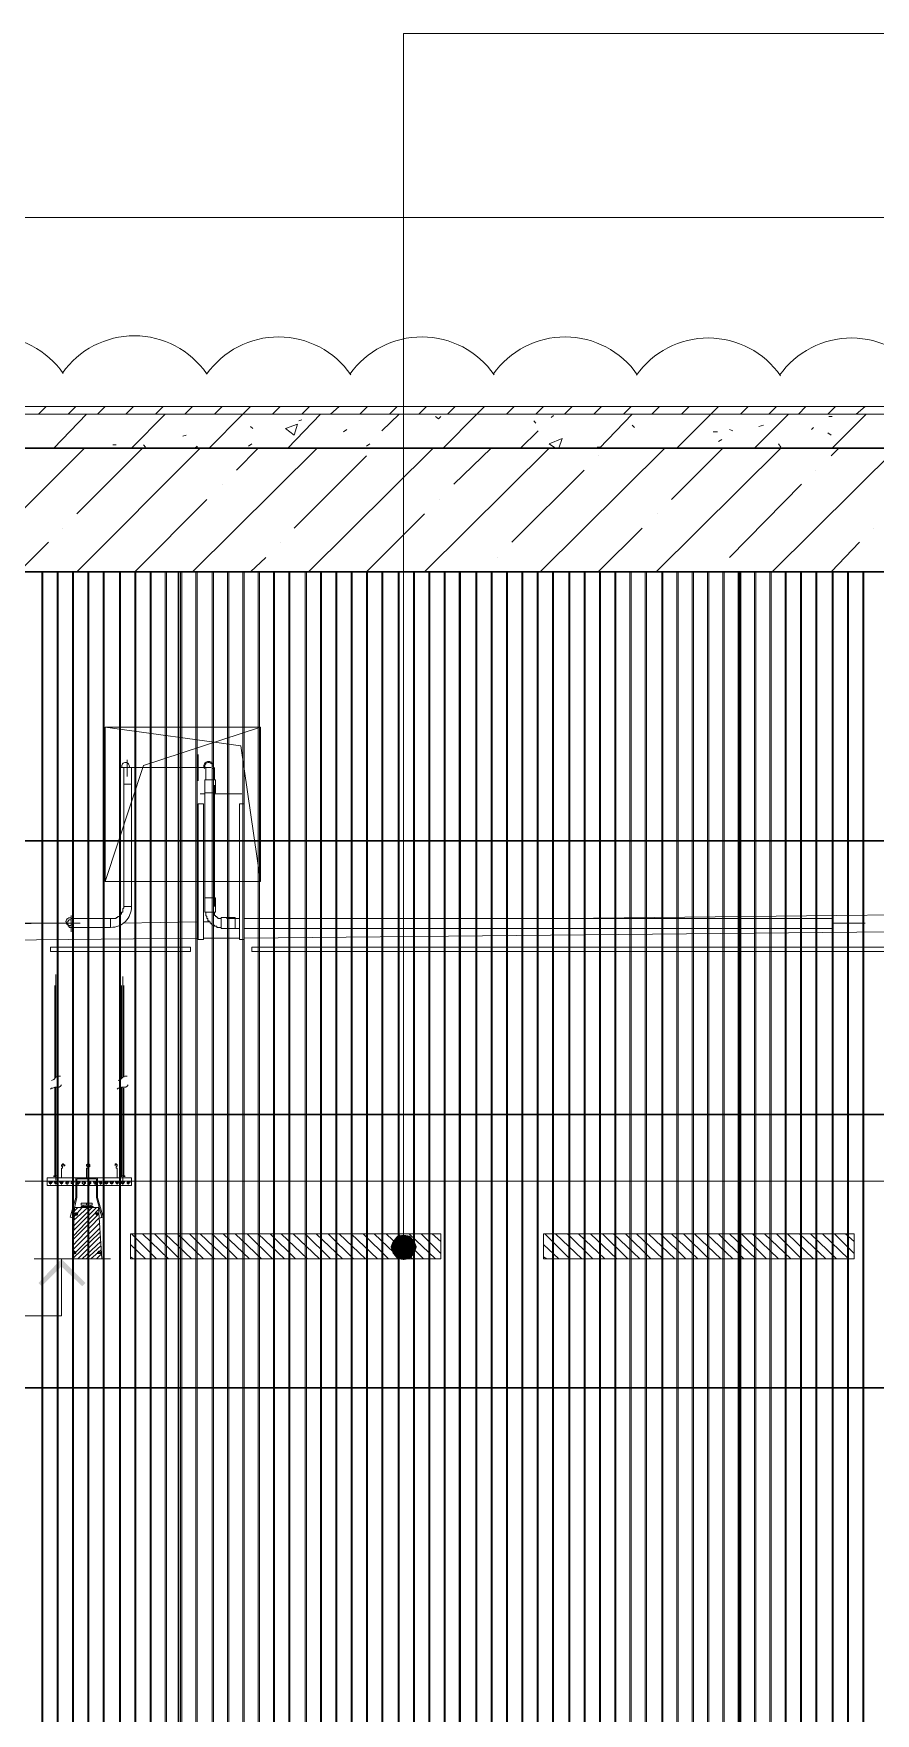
# Model space of a CAD drawing. Header units: millimetres. Extents: x -356862 to 418287, y 0 to 839748.
# Drawn here: x 381938 to 383605, y 787826 to 791151 of the extents above; entities that cross this region are included whole.
import ezdxf

# ---------------------------------------------------------------- set-up
doc = ezdxf.new("R2010")
doc.units = ezdxf.units.MM
doc.layers.add('PDF _Геометрия', color=7, linetype='Continuous', true_color=0xbababa)
doc.layers.add('PDF _Сплошная заливка', color=7, linetype='Continuous', true_color=0xf50000)

msp = doc.modelspace()

# ---------------------------------------------------------------- linework, layer by layer
at = {"layer": 'PDF _Геометрия', "color": 251, "lineweight": 20, "true_color": 0x545454}
msp.add_lwpolyline([(382670.9464, 788773.5893), (382670.9464, 788799.5687), (382670.9464, 791150.7027), (382824.6577, 791150.7027), (386093.7299, 791150.7027)], dxfattribs=at)
at = {"layer": 'PDF _Геометрия', "color": 7, "lineweight": 5}
for points in [[(397212.9051, 790786.9913), (397124.1422, 790786.9913), (384697.3381, 790786.9913), (384660.534, 790936.3728), (384586.9257, 790639.7748), (384550.1216, 790786.9913), (372125.4824, 790786.9913), (372036.7196, 790786.9913)], [(389187.4412, 790330.1872), (389187.4412, 790412.4553), (375225.6886, 790412.4553), (375225.6886, 790330.1872), (375225.6886, 790786.9913)], [(389187.4412, 790397.3006), (375225.6886, 790397.3006)]]:
    msp.add_lwpolyline(points, dxfattribs=at)
at = {"layer": 'PDF _Геометрия', "color": 7, "lineweight": 30}
msp.add_lwpolyline([(372822.5959, 790786.9913), (372822.5959, 790330.1872), (372822.5959, 790085.548), (372822.5959, 788572.2491), (373078.0598, 788572.2491), (373078.0598, 790085.548), (393177.4412, 790085.548), (393177.4412, 790330.1872), (373078.0598, 790330.1872), (373078.0598, 790786.9913)], dxfattribs=at)
at = {"layer": 'PDF _Геометрия', "color": 8, "lineweight": 5, "true_color": 0x787878}
for points in [[(381947.8536, 790397.3006), (381963.0082, 790412.4553)], [(382006.3072, 790397.3006), (382021.4618, 790412.4553)], [(382064.7608, 790397.3006), (382079.9154, 790412.4553)], [(382121.0495, 790397.3006), (382136.2041, 790412.4553)], [(382179.5031, 790397.3006), (382194.6577, 790412.4553)], [(382237.9567, 790397.3006), (382253.1113, 790412.4553)], [(382296.4103, 790397.3006), (382311.5649, 790412.4553)], [(382352.6989, 790397.3006), (382367.8536, 790412.4553)], [(382411.1526, 790397.3006), (382426.3072, 790412.4553)], [(382469.6062, 790397.3006), (382484.7608, 790412.4553)], [(382525.8948, 790397.3006), (382543.2144, 790412.4553)], [(382584.3484, 790397.3006), (382599.5031, 790412.4553)], [(382642.802, 790397.3006), (382657.9567, 790412.4553)], [(382701.2556, 790397.3006), (382716.4103, 790412.4553)], [(382757.5443, 790397.3006), (382772.6989, 790412.4553)], [(382815.9979, 790397.3006), (382831.1526, 790412.4553)], [(382874.4515, 790397.3006), (382889.6062, 790412.4553)], [(382932.9051, 790397.3006), (382948.0598, 790412.4553)], [(382989.1938, 790397.3006), (383004.3484, 790412.4553)], [(383047.6474, 790397.3006), (383062.802, 790412.4553)], [(383106.101, 790397.3006), (383121.2556, 790412.4553)], [(383162.3897, 790397.3006), (383177.5443, 790412.4553)], [(383220.8433, 790397.3006), (383235.9979, 790412.4553)], [(383279.2969, 790397.3006), (383294.4515, 790412.4553)], [(383337.7505, 790397.3006), (383352.9051, 790412.4553)], [(383394.0391, 790397.3006), (383409.1938, 790412.4553)], [(383452.4928, 790397.3006), (383467.6474, 790412.4553)], [(383510.9464, 790397.3006), (383526.101, 790412.4553)], [(383567.235, 790397.3006), (383584.5546, 790412.4553)]]:
    msp.add_lwpolyline(points, dxfattribs=at)
at = {"layer": 'PDF _Геометрия', "lineweight": 5}
for points in [[(381978.1629, 790330.1872), (382043.1113, 790397.3006)], [(382131.8742, 790330.1872), (382198.9876, 790397.3006)], [(382285.5855, 790330.1872), (382352.6989, 790397.3006)], [(382441.4618, 790330.1872), (382506.4103, 790397.3006)], [(382463.1113, 790384.3109), (382469.6062, 790386.4759)], [(382543.2144, 790397.3006), (382545.3794, 790397.3006)], [(382554.0391, 790397.3006), (382558.369, 790397.3006)], [(382627.6474, 790364.8264), (382662.2866, 790397.3006)], [(382733.7299, 790392.9707), (382740.2247, 790388.6408), (382744.5546, 790392.9707)], [(382748.8845, 790330.1872), (382815.9979, 790397.3006)], [(382928.5752, 790384.3109), (382932.9051, 790379.981)], [(382963.2144, 790390.8058), (382967.5443, 790395.1357)], [(383058.4721, 790330.1872), (383123.4206, 790397.3006)], [(383212.1835, 790330.1872), (383279.2969, 790397.3006)], [(383365.8948, 790330.1872), (383433.0082, 790397.3006)], [(383513.1113, 790392.9707), (383519.6062, 790392.9707)], [(383519.6062, 790330.1872), (383586.7196, 790397.3006)], [(382233.6268, 790354.0017), (382240.1216, 790356.1666)], [(382367.8536, 790373.4862), (382372.1835, 790369.1563)], [(382551.8742, 790362.6614), (382558.369, 790366.9913)], [(382902.5959, 790330.1872), (382937.235, 790364.8264)], [(382971.8742, 790330.1872), (382958.8845, 790338.847), (382984.8639, 790349.6718), (382978.369, 790330.1872)], [(383123.4206, 790375.6511), (383127.7505, 790371.3212)], [(383283.6268, 790362.6614), (383292.2866, 790362.6614)], [(383294.4515, 790343.1769), (383300.9464, 790347.5068)], [(383316.101, 790366.9913), (383322.5959, 790364.8264)], [(383374.5546, 790373.4862), (383383.2144, 790375.6511)], [(383478.4721, 790366.9913), (383482.802, 790371.3212)], [(383510.9464, 790360.4965), (383517.4412, 790356.1666)], [(381794.1422, 790085.548), (382038.7814, 790330.1872)], [(382023.6268, 790085.548), (382268.266, 790330.1872)], [(382023.6268, 790200.2903), (382153.5237, 790330.1872)], [(382095.0701, 790336.6821), (382101.5649, 790336.6821)], [(382155.6886, 790336.6821), (382160.0185, 790332.3522)], [(382253.1113, 790085.548), (382499.9154, 790330.1872)], [(382257.4412, 790330.1872), (382261.7711, 790334.5171), (382261.7711, 790330.1872)], [(382339.7093, 790286.8882), (382383.0082, 790330.1872)], [(382363.5237, 790334.5171), (382370.0185, 790338.847)], [(382454.4515, 790172.146), (382597.3381, 790315.0326)], [(382482.5959, 790085.548), (382729.4, 790330.1872)], [(382597.3381, 790334.5171), (382603.833, 790338.847)], [(382712.0804, 790085.548), (382958.8845, 790330.1872)], [(382770.534, 790258.7439), (382844.1422, 790330.1872)], [(382941.5649, 790085.548), (383188.369, 790330.1872)], [(383054.1422, 790332.3522), (383060.6371, 790332.3522)], [(383056.3072, 790315.0326), (383056.3072, 790315.0326)], [(383171.0495, 790085.548), (383417.8536, 790330.1872)], [(383201.3587, 790228.4346), (383303.1113, 790330.1872)], [(383400.534, 790085.548), (383647.3381, 790330.1872)], [(383413.5237, 790338.847), (383417.8536, 790332.3522)], [(383517.4412, 790315.0326), (383532.5959, 790330.1872)], [(382885.2763, 790144.0017), (383028.1629, 790286.8882)], [(383487.1319, 790286.8882), (383487.1319, 790286.8882)], [(382311.5649, 790258.7439), (382311.5649, 790258.7439)], [(383316.101, 790113.6924), (383458.9876, 790258.7439)], [(382138.369, 790085.548), (382281.2556, 790228.4346)], [(382742.3897, 790228.4346), (382742.3897, 790228.4346)], [(382597.3381, 790085.548), (382712.0804, 790200.2903)], [(383173.2144, 790200.2903), (383173.2144, 790200.2903)], [(381995.4824, 790172.146), (381995.4824, 790172.146)], [(383056.3072, 790085.548), (383142.9051, 790172.146)], [(383601.8742, 790172.146), (383601.8742, 790172.146)], [(381908.8845, 790085.548), (381967.3381, 790144.0017)], [(382426.3072, 790144.0017), (382426.3072, 790144.0017)], [(383517.4412, 790085.548), (383573.7299, 790144.0017)], [(382367.8536, 790085.548), (382398.1629, 790113.6924)], [(382826.8227, 790085.548), (382826.8227, 790085.548)], [(382857.1319, 790113.6924), (382857.1319, 790113.6924)], [(383287.9567, 790085.548), (383287.9567, 790085.548)]]:
    msp.add_lwpolyline(points, dxfattribs=at)
msp.add_lwpolyline([(382460.9464, 790377.8161), (382454.4515, 790356.1666), (382437.1319, 790369.1563)], close=True, dxfattribs=at)
at = {"layer": 'PDF _Геометрия', "color": 150, "lineweight": 30, "true_color": 0x0080ff}
for points in [[(381209.6062, 790085.548), (386119.7093, 790085.548), (386119.7093, 783354.7233), (385812.2866, 783354.7233), (385812.2866, 783508.4346), (385353.3175, 783508.4346), (385353.3175, 783662.146), (384892.1835, 783662.146), (384892.1835, 783815.8573), (384431.0495, 783815.8573), (384431.0495, 783967.4037), (383972.0804, 783967.4037), (383972.0804, 784121.1151), (383510.9464, 784121.1151), (383510.9464, 784274.8264), (383051.9773, 784274.8264), (383051.9773, 784428.5377), (382590.8433, 784428.5377), (382590.8433, 784582.2491), (382129.7093, 784582.2491), (382129.7093, 784735.9604), (381670.7402, 784735.9604)], [(382224.967, 784582.2491), (382224.967, 790085.548)], [(382781.3587, 784428.5377), (382781.3587, 790085.548)], [(383337.7505, 784274.8264), (383337.7505, 790085.548)], [(381209.6062, 789552.9707), (386119.7093, 789552.9707)], [(381209.6062, 789011.7336), (386119.7093, 789011.7336)], [(381209.6062, 788470.4965), (385281.8742, 788470.4965)]]:
    msp.add_lwpolyline(points, dxfattribs=at)
at = {"layer": 'PDF _Геометрия', "color": 254, "lineweight": 5, "true_color": 0xdcdcdc}
for points in [[(381954.3484, 790085.548), (381954.3484, 784735.9604)], [(381984.6577, 790085.548), (381984.6577, 784735.9604)], [(382017.1319, 790085.548), (382017.1319, 784735.9604)], [(382047.4412, 790085.548), (382047.4412, 784735.9604)], [(382077.7505, 790085.548), (382077.7505, 784735.9604)], [(382108.0598, 790085.548), (382108.0598, 784735.9604)], [(382138.369, 790085.548), (382138.369, 784582.2491)], [(382168.6783, 790085.548), (382168.6783, 784582.2491)], [(382201.1526, 790085.548), (382201.1526, 784582.2491)], [(382231.4618, 790085.548), (382231.4618, 784582.2491)], [(382261.7711, 790085.548), (382261.7711, 784582.2491)], [(382292.0804, 790085.548), (382292.0804, 784582.2491)], [(382322.3897, 790085.548), (382322.3897, 784582.2491)], [(382352.6989, 790085.548), (382352.6989, 784582.2491)], [(382385.1732, 790085.548), (382385.1732, 784582.2491)], [(382415.4824, 790085.548), (382415.4824, 784582.2491)], [(382445.7917, 790085.548), (382445.7917, 784582.2491)], [(382476.101, 790085.548), (382476.101, 784582.2491)], [(382506.4103, 790085.548), (382506.4103, 784582.2491)], [(382536.7196, 790085.548), (382536.7196, 784582.2491)], [(382569.1938, 790085.548), (382569.1938, 784582.2491)], [(382599.5031, 790085.548), (382599.5031, 784428.5377)], [(382629.8123, 790085.548), (382629.8123, 784428.5377)], [(382660.1216, 790085.548), (382660.1216, 784428.5377)], [(382690.4309, 790085.548), (382690.4309, 784428.5377)], [(382722.9051, 790085.548), (382722.9051, 784428.5377)], [(382753.2144, 790085.548), (382753.2144, 784428.5377)], [(382783.5237, 790085.548), (382783.5237, 784428.5377)], [(382813.833, 790085.548), (382813.833, 784428.5377)], [(382844.1422, 790085.548), (382844.1422, 784428.5377)], [(382874.4515, 790085.548), (382874.4515, 784428.5377)], [(382906.9257, 790085.548), (382906.9257, 784428.5377)], [(382937.235, 790085.548), (382937.235, 784428.5377)], [(382967.5443, 790085.548), (382967.5443, 784428.5377)], [(382997.8536, 790085.548), (382997.8536, 784428.5377)], [(383028.1629, 790085.548), (383028.1629, 784428.5377)], [(383058.4721, 790085.548), (383058.4721, 784274.8264)], [(383090.9464, 790085.548), (383090.9464, 784274.8264)], [(383121.2556, 790085.548), (383121.2556, 784274.8264)], [(383151.5649, 790085.548), (383151.5649, 784274.8264)], [(383181.8742, 790085.548), (383181.8742, 784274.8264)], [(383212.1835, 790085.548), (383212.1835, 784274.8264)], [(383242.4928, 790085.548), (383242.4928, 784274.8264)], [(383274.967, 790085.548), (383274.967, 784274.8264)], [(383305.2763, 790085.548), (383305.2763, 784274.8264)], [(383335.5855, 790085.548), (383335.5855, 784274.8264)], [(383365.8948, 790085.548), (383365.8948, 784274.8264)], [(383396.2041, 790085.548), (383396.2041, 784274.8264)], [(383426.5134, 790085.548), (383426.5134, 784274.8264)], [(383458.9876, 790085.548), (383458.9876, 784274.8264)], [(383489.2969, 790085.548), (383489.2969, 784274.8264)], [(383519.6062, 790085.548), (383519.6062, 784121.1151)], [(383549.9154, 790085.548), (383549.9154, 784121.1151)], [(383580.2247, 790085.548), (383580.2247, 784121.1151)]]:
    msp.add_lwpolyline(points, close=True, dxfattribs=at)
for points in [[(381956.5134, 784735.9604), (381956.5134, 790085.548)], [(381986.8227, 784735.9604), (381986.8227, 790085.548)], [(382014.967, 784735.9604), (382014.967, 790085.548)], [(382045.2763, 784735.9604), (382045.2763, 790085.548)], [(382075.5855, 784735.9604), (382075.5855, 790085.548)], [(382110.2247, 784735.9604), (382110.2247, 790085.548)], [(382140.534, 784582.2491), (382140.534, 790085.548)], [(382170.8433, 784582.2491), (382170.8433, 790085.548)], [(382198.9876, 784582.2491), (382198.9876, 790085.548)], [(382229.2969, 784582.2491), (382229.2969, 790085.548)], [(382259.6062, 784582.2491), (382259.6062, 790085.548)], [(382294.2453, 784582.2491), (382294.2453, 790085.548)], [(382324.5546, 784582.2491), (382324.5546, 790085.548)], [(382354.8639, 784582.2491), (382354.8639, 790085.548)], [(382383.0082, 784582.2491), (382383.0082, 790085.548)], [(382413.3175, 784582.2491), (382413.3175, 790085.548)], [(382443.6268, 784582.2491), (382443.6268, 790085.548)], [(382478.266, 784582.2491), (382478.266, 790085.548)], [(382508.5752, 784582.2491), (382508.5752, 790085.548)], [(382538.8845, 784582.2491), (382538.8845, 790085.548)], [(382567.0288, 784582.2491), (382567.0288, 790085.548)], [(382597.3381, 784428.5377), (382597.3381, 790085.548)], [(382627.6474, 784428.5377), (382627.6474, 790085.548)], [(382662.2866, 784428.5377), (382662.2866, 790085.548)], [(382692.5959, 784428.5377), (382692.5959, 790085.548)], [(382720.7402, 784428.5377), (382720.7402, 790085.548)], [(382751.0495, 784428.5377), (382751.0495, 790085.548)], [(382781.3587, 784428.5377), (382781.3587, 790085.548)], [(382815.9979, 784428.5377), (382815.9979, 790085.548)], [(382846.3072, 784428.5377), (382846.3072, 790085.548)], [(382876.6165, 784428.5377), (382876.6165, 790085.548)], [(382904.7608, 784428.5377), (382904.7608, 790085.548)], [(382935.0701, 784428.5377), (382935.0701, 790085.548)], [(382965.3794, 784428.5377), (382965.3794, 790085.548)], [(383000.0185, 784428.5377), (383000.0185, 790085.548)], [(383030.3278, 784428.5377), (383030.3278, 790085.548)], [(383060.6371, 784274.8264), (383060.6371, 790085.548)], [(383088.7814, 784274.8264), (383088.7814, 790085.548)], [(383119.0907, 784274.8264), (383119.0907, 790085.548)], [(383149.4, 784274.8264), (383149.4, 790085.548)], [(383184.0391, 784274.8264), (383184.0391, 790085.548)], [(383214.3484, 784274.8264), (383214.3484, 790085.548)], [(383244.6577, 784274.8264), (383244.6577, 790085.548)], [(383272.802, 784274.8264), (383272.802, 790085.548)], [(383303.1113, 784274.8264), (383303.1113, 790085.548)], [(383333.4206, 784274.8264), (383333.4206, 790085.548)], [(383368.0598, 784274.8264), (383368.0598, 790085.548)], [(383398.369, 784274.8264), (383398.369, 790085.548)], [(383428.6783, 784274.8264), (383428.6783, 790085.548)], [(383456.8227, 784274.8264), (383456.8227, 790085.548)], [(383487.1319, 784274.8264), (383487.1319, 790085.548)], [(383521.7711, 784121.1151), (383521.7711, 790085.548)], [(383552.0804, 784121.1151), (383552.0804, 790085.548)], [(383582.3897, 784121.1151), (383582.3897, 790085.548)], [(382387.3381, 789778.1254), (382387.3381, 789472.8676), (382079.9154, 789472.8676), (382079.9154, 789778.1254), (382387.3381, 789778.1254), (382155.6886, 789702.3522), (382079.9154, 789472.8676)]]:
    msp.add_lwpolyline(points, dxfattribs=at)
at = {"layer": 'PDF _Геометрия', "color": 8, "lineweight": 18, "true_color": 0x808080}
for points in [[(382079.9154, 789778.1254), (382079.9154, 789472.8676), (382116.7196, 789472.8676), (382079.9154, 789472.8676), (382079.9154, 789778.1254), (382387.3381, 789778.1254), (382387.3381, 789472.8676)], [(382263.9361, 789672.0429), (382263.9361, 789724.0017)], [(382108.0598, 789698.0223), (382140.534, 789698.0223)], [(382276.9257, 789698.0223), (382242.2866, 789698.0223), (382131.8742, 789698.0223), (382131.8742, 789695.8573), (382131.8742, 789693.6924), (382131.8742, 789691.5274), (382131.8742, 789689.3625), (382131.8742, 789687.1975), (382131.8742, 789685.0326), (382131.8742, 789682.8676), (382131.8742, 789680.7027), (382131.8742, 789678.5377), (382131.8742, 789676.3728), (382131.8742, 789674.2078), (382131.8742, 789672.0429), (382131.8742, 789669.8779), (382131.8742, 789667.713), (382131.8742, 789665.548), (382123.2144, 789665.548), (382116.7196, 789665.548), (382116.7196, 789667.713), (382116.7196, 789669.8779), (382116.7196, 789672.0429), (382116.7196, 789674.2078), (382116.7196, 789676.3728), (382116.7196, 789678.5377), (382116.7196, 789680.7027), (382116.7196, 789682.8676), (382116.7196, 789685.0326), (382116.7196, 789687.1975), (382116.7196, 789689.3625), (382116.7196, 789691.5274), (382116.7196, 789693.6924), (382116.7196, 789695.8573), (382116.7196, 789698.0223)], [(382123.2144, 789680.7027), (382123.2144, 789713.1769)], [(382237.9567, 789698.0223), (382289.9154, 789698.0223)], [(382279.0907, 789698.0223), (382279.0907, 789695.8573), (382279.0907, 789693.6924), (382279.0907, 789691.5274), (382279.0907, 789689.3625), (382279.0907, 789687.1975), (382279.0907, 789685.0326), (382279.0907, 789682.8676), (382279.0907, 789680.7027), (382279.0907, 789678.5377), (382279.0907, 789676.3728), (382279.0907, 789674.2078)], [(382296.4103, 789674.2078), (382296.4103, 789676.3728), (382296.4103, 789678.5377), (382296.4103, 789680.7027), (382296.4103, 789682.8676), (382296.4103, 789685.0326), (382296.4103, 789687.1975), (382296.4103, 789689.3625), (382296.4103, 789691.5274), (382296.4103, 789693.6924), (382296.4103, 789695.8573), (382296.4103, 789698.0223)], [(382276.9257, 789663.3831), (382276.9257, 789423.0738)], [(382296.4103, 789423.0738), (382296.4103, 789663.3831)], [(382276.9257, 789646.0635), (382268.266, 789646.0635)], [(382350.534, 789646.0635), (382305.0701, 789646.0635), (382296.4103, 789646.0635)], [(389027.235, 789360.2903), (388899.5031, 789358.1254), (389031.5649, 789360.2903), (388960.1216, 789360.2903), (388349.6062, 789360.2903), (388960.1216, 789360.2903), (389031.5649, 789360.2903), (389085.6886, 789379.7748), (389085.6886, 789390.5996), (389137.6474, 789390.5996), (389137.6474, 788879.6718), (386119.7093, 788879.6718), (380683.5237, 788879.6718), (380698.6783, 788879.6718)], [(381369.8123, 789390.5996), (382004.1422, 789390.5996), (381367.6474, 789384.1047)], [(381997.6474, 789390.5996), (382030.1216, 789390.5996)], [(382012.802, 789373.28), (382012.802, 789405.7542)], [(382023.6268, 789390.5996), (382021.4618, 789390.5996)], [(382263.9361, 789392.7645), (382114.5546, 789390.5996)], [(382287.7505, 789392.7645), (382274.7608, 789392.7645)], [(382279.0907, 789412.2491), (382279.0907, 789410.0841), (382279.0907, 789407.9192), (382279.0907, 789405.7542), (382281.2556, 789403.5893), (382281.2556, 789401.4243), (382281.2556, 789399.2594), (382283.4206, 789399.2594), (382283.4206, 789397.0944), (382283.4206, 789394.9295), (382285.5855, 789394.9295), (382285.5855, 789392.7645), (382287.7505, 789392.7645), (382287.7505, 789390.5996), (382289.9154, 789390.5996), (382289.9154, 789388.4346), (382292.0804, 789388.4346), (382292.0804, 789386.2697), (382294.2453, 789386.2697), (382296.4103, 789386.2697), (382296.4103, 789384.1047), (382298.5752, 789384.1047), (382300.7402, 789384.1047), (382300.7402, 789381.9398), (382302.9051, 789381.9398), (382305.0701, 789381.9398), (382307.235, 789381.9398), (382309.4, 789381.9398)], [(382309.4, 789399.2594), (382307.235, 789399.2594), (382305.0701, 789399.2594), (382302.9051, 789399.2594), (382302.9051, 789401.4243), (382300.7402, 789401.4243), (382300.7402, 789403.5893), (382298.5752, 789403.5893), (382298.5752, 789405.7542), (382296.4103, 789405.7542), (382296.4103, 789407.9192), (382296.4103, 789410.0841), (382296.4103, 789412.2491)], [(382346.2041, 789399.2594), (382320.2247, 789399.2594)], [(382354.8639, 789379.7748), (383521.7711, 789379.7748), (383521.7711, 789390.5996), (383521.7711, 789399.2594), (382354.8639, 789399.2594)], [(383950.4309, 789410.0841), (382987.0288, 789399.2594)], [(383584.5546, 789390.5996), (383521.7711, 789390.5996)], [(381367.6474, 789351.6305), (382263.9361, 789360.2903)], [(382274.7608, 789360.2903), (382346.2041, 789360.2903)], [(382320.2247, 789379.7748), (382346.2041, 789379.7748)], [(382354.8639, 789360.2903), (383904.967, 789375.445)]]:
    msp.add_lwpolyline(points, dxfattribs=at)
for points in [[(382354.8639, 789472.8676), (382387.3381, 789472.8676), (382387.3381, 789778.1254), (382079.9154, 789778.1254), (382348.369, 789741.3212), (382387.3381, 789472.8676)], [(382131.8742, 789665.548), (382123.2144, 789665.548), (382116.7196, 789665.548), (382116.7196, 789423.0738), (382123.2144, 789423.0738), (382131.8742, 789423.0738)], [(382276.9257, 789648.2285), (382287.7505, 789648.2285), (382298.5752, 789648.2285), (382298.5752, 789674.2078), (382287.7505, 789674.2078), (382276.9257, 789674.2078)], [(382274.7608, 789626.579), (382268.266, 789626.579), (382263.9361, 789626.579), (382263.9361, 789358.1254), (382268.266, 789358.1254), (382274.7608, 789358.1254)], [(382354.8639, 789626.579), (382350.534, 789626.579), (382346.2041, 789626.579), (382346.2041, 789358.1254), (382350.534, 789358.1254), (382354.8639, 789358.1254)], [(382131.8742, 789472.8676), (382263.9361, 789472.8676)], [(382274.7608, 789472.8676), (382276.9257, 789472.8676)], [(382296.4103, 789472.8676), (382346.2041, 789472.8676)], [(382276.9257, 789440.3934), (382276.9257, 789412.2491), (382298.5752, 789412.2491), (382298.5752, 789440.3934)], [(382045.2763, 789381.9398), (382043.1113, 789381.9398), (382040.9464, 789381.9398), (382038.7814, 789381.9398), (382036.6165, 789381.9398), (382034.4515, 789381.9398), (382032.2866, 789381.9398), (382030.1216, 789381.9398), (382027.9567, 789381.9398), (382025.7917, 789381.9398), (382023.6268, 789381.9398), (382021.4618, 789381.9398), (382019.2969, 789381.9398), (382017.1319, 789381.9398), (382014.967, 789381.9398), (382012.802, 789381.9398), (382010.6371, 789381.9398), (382008.4721, 789381.9398), (382008.4721, 789384.1047), (382006.3072, 789384.1047), (382006.3072, 789386.2697), (382006.3072, 789388.4346), (382004.1422, 789388.4346), (382004.1422, 789390.5996), (382004.1422, 789392.7645), (382006.3072, 789392.7645), (382006.3072, 789394.9295), (382008.4721, 789397.0944), (382010.6371, 789397.0944), (382012.802, 789397.0944), (382012.802, 789399.2594), (382014.967, 789399.2594), (382017.1319, 789399.2594), (382019.2969, 789399.2594), (382021.4618, 789399.2594), (382023.6268, 789399.2594), (382025.7917, 789399.2594), (382027.9567, 789399.2594), (382030.1216, 789399.2594), (382032.2866, 789399.2594), (382034.4515, 789399.2594), (382036.6165, 789399.2594), (382038.7814, 789399.2594), (382040.9464, 789399.2594), (382043.1113, 789399.2594), (382045.2763, 789399.2594), (382045.2763, 789390.5996)], [(382090.7402, 789381.9398), (382090.7402, 789390.5996), (382090.7402, 789399.2594), (382045.2763, 789399.2594), (382045.2763, 789390.5996), (382045.2763, 789381.9398)], [(382337.5443, 789401.4243), (382309.4, 789401.4243), (382309.4, 789379.7748), (382337.5443, 789379.7748)], [(382248.7814, 789334.3109), (382248.7814, 789338.6408), (382248.7814, 789342.9707), (381971.668, 789342.9707), (381971.668, 789338.6408), (381971.668, 789334.3109)], [(382370.0185, 789342.9707), (382370.0185, 789338.6408), (382370.0185, 789334.3109), (383850.8433, 789334.3109), (383850.8433, 789338.6408), (383850.8433, 789342.9707)]]:
    msp.add_lwpolyline(points, close=True, dxfattribs=at)
at = {"layer": 'PDF _Геометрия', "color": 7, "lineweight": 5}
msp.add_lwpolyline([(382387.3381, 789778.1254), (382387.3381, 789472.8676), (382079.9154, 789472.8676), (382079.9154, 789778.1254)], close=True, dxfattribs=at)
at = {"layer": 'PDF _Геометрия', "color": 8, "lineweight": 18, "true_color": 0x808080}
for points in [[(382127.5918, 789698.9903, 0.483035265), (382120.2126, 789708.2887, 0.483035265), (382112.8333, 789698.9904)], [(382293.1925, 789695.8405, 0.577339376), (382284.7553, 789710.4536, 0.577339376), (382276.318, 789695.8405)], [(382292.0743, 789698.75, 0.49315535), (382284.7552, 789708.2887, 0.470180378), (382277.3104, 789699.301)]]:
    msp.add_lwpolyline(points, format="xyb", dxfattribs=at)
for points in [[(382131.8742, 789423.0738), (382116.7196, 789423.0738), (382116.7196, 789420.9089), (382114.5546, 789418.7439), (382114.5546, 789416.579), (382114.5546, 789414.414), (382114.5546, 789412.2491), (382112.3897, 789412.2491), (382112.3897, 789410.0841), (382112.3897, 789407.9192), (382110.2247, 789407.9192), (382110.2247, 789405.7542), (382108.0598, 789405.7542), (382108.0598, 789403.5893), (382105.8948, 789403.5893), (382103.7299, 789401.4243), (382101.5649, 789401.4243), (382101.5649, 789399.2594), (382099.4, 789399.2594), (382097.235, 789399.2594), (382095.0701, 789399.2594), (382092.9051, 789399.2594), (382090.7402, 789399.2594), (382090.7402, 789381.9398, 0.430131824)], [(382002.2185, 789393.2755, 1.000001235), (382017.3731, 789393.2755, 1.000001235)]]:
    msp.add_lwpolyline(points, format="xyb", close=True, dxfattribs=at)
at = {"layer": 'PDF _Геометрия', "color": 251, "lineweight": 0, "true_color": 0x636466}
for points in [[(381982.4928, 789085.3419), (381982.4928, 789288.847)], [(382114.5546, 789085.3419), (382114.5546, 789284.5171)], [(381973.833, 789078.847), (381978.1629, 789081.012), (381982.4928, 789085.3419), (381986.8227, 789087.5068), (381991.1526, 789087.5068)], [(382105.8948, 789078.847), (382110.2247, 789081.012), (382114.5546, 789085.3419), (382118.8845, 789087.5068), (382123.2144, 789087.5068)], [(381971.668, 789061.5274), (381973.833, 789063.6924), (381975.9979, 789063.6924), (381980.3278, 789065.8573), (381982.4928, 789065.8573), (381986.8227, 789065.8573), (381988.9876, 789065.8573), (381991.1526, 789068.0223), (381993.3175, 789070.1872)], [(381978.1629, 788888.3315), (381978.1629, 788890.4965), (381980.3278, 788890.4965), (381980.3278, 789065.8573), (381980.3278, 788890.4965)], [(381982.4928, 788881.8367), (381982.4928, 789065.8573)], [(382103.7299, 789061.5274), (382105.8948, 789063.6924), (382108.0598, 789063.6924), (382112.3897, 789065.8573), (382114.5546, 789065.8573), (382118.8845, 789065.8573), (382121.0495, 789065.8573), (382123.2144, 789068.0223), (382125.3794, 789070.1872)], [(382110.2247, 788888.3315), (382110.2247, 788890.4965), (382112.3897, 788890.4965), (382112.3897, 789065.8573), (382112.3897, 788890.4965)], [(382114.5546, 788871.012), (382114.5546, 789065.8573)], [(382071.2556, 788871.012), (381965.1732, 788871.012), (381965.1732, 788886.1666), (382131.8742, 788886.1666), (382131.8742, 788871.012), (381965.1732, 788871.012)], [(381975.9979, 788886.1666), (381988.9876, 788886.1666), (381975.9979, 788886.1666)], [(381978.1629, 788890.4965), (381978.1629, 788890.4965)], [(381984.6577, 788888.3315), (381984.6577, 788890.4965), (381986.8227, 788890.4965), (381984.6577, 788890.4965), (381982.4928, 788890.4965), (381980.3278, 788890.4965), (381978.1629, 788890.4965)], [(381978.1629, 788888.3315), (381978.1629, 788888.3315)], [(381978.1629, 788888.3315), (381978.1629, 788888.3315)], [(381978.1629, 788886.1666), (381978.1629, 788886.1666)], [(381986.8227, 788886.1666), (381982.4928, 788886.1666), (381978.1629, 788886.1666)], [(381980.3278, 788888.3315), (381980.3278, 788890.4965), (381982.4928, 788890.4965), (381986.8227, 788890.4965), (381986.8227, 788888.3315)], [(381980.3278, 788890.4965), (381980.3278, 788890.4965)], [(381980.3278, 788888.3315), (381980.3278, 788888.3315)], [(381984.6577, 788888.3315), (381984.6577, 788888.3315)], [(381986.8227, 788890.4965), (381986.8227, 788890.4965)], [(381986.8227, 788890.4965), (381986.8227, 788890.4965)], [(381986.8227, 788888.3315), (381986.8227, 788888.3315)], [(381986.8227, 788888.3315), (381986.8227, 788888.3315)], [(381986.8227, 788886.1666), (381986.8227, 788886.1666)], [(381995.4824, 788886.1666), (381995.4824, 788886.1666)], [(381995.4824, 788886.1666), (381995.4824, 788886.1666)], [(381997.6474, 788909.981), (381997.6474, 788909.981)], [(382021.4618, 788886.1666), (382021.4618, 788886.1666)], [(382043.1113, 788888.3315), (382043.1113, 788905.6511), (382043.1113, 788888.3315), (382043.1113, 788886.1666), (382045.2763, 788886.1666), (382058.266, 788886.1666), (382045.2763, 788886.1666)], [(382043.1113, 788905.6511), (382043.1113, 788905.6511)], [(382045.2763, 788905.6511), (382045.2763, 788905.6511)], [(382045.2763, 788888.3315), (382045.2763, 788888.3315)], [(382058.266, 788886.1666), (382058.266, 788886.1666)], [(382064.7608, 788886.1666), (382064.7608, 788886.1666)], [(382099.4, 788909.981), (382099.4, 788909.981)], [(382103.7299, 788905.6511), (382103.7299, 788905.6511)], [(382103.7299, 788905.6511), (382103.7299, 788905.6511)], [(382103.7299, 788905.6511), (382103.7299, 788886.1666)], [(382103.7299, 788886.1666), (382103.7299, 788905.6511)], [(382103.7299, 788886.1666), (382103.7299, 788886.1666)], [(382103.7299, 788886.1666), (382103.7299, 788886.1666)], [(382108.0598, 788886.1666), (382121.0495, 788886.1666), (382108.0598, 788886.1666)], [(382110.2247, 788890.4965), (382110.2247, 788890.4965)], [(382116.7196, 788888.3315), (382116.7196, 788890.4965), (382118.8845, 788890.4965), (382116.7196, 788890.4965), (382114.5546, 788890.4965), (382112.3897, 788890.4965), (382110.2247, 788890.4965)], [(382110.2247, 788888.3315), (382110.2247, 788888.3315)], [(382110.2247, 788888.3315), (382110.2247, 788888.3315)], [(382110.2247, 788886.1666), (382110.2247, 788886.1666)], [(382118.8845, 788886.1666), (382114.5546, 788886.1666), (382110.2247, 788886.1666)], [(382112.3897, 788888.3315), (382112.3897, 788890.4965), (382114.5546, 788890.4965), (382118.8845, 788890.4965), (382118.8845, 788888.3315)], [(382112.3897, 788890.4965), (382112.3897, 788890.4965)], [(382112.3897, 788888.3315), (382112.3897, 788888.3315)], [(382116.7196, 788888.3315), (382116.7196, 788888.3315)], [(382118.8845, 788890.4965), (382118.8845, 788890.4965)], [(382118.8845, 788890.4965), (382118.8845, 788890.4965)], [(382118.8845, 788888.3315), (382118.8845, 788888.3315)], [(382118.8845, 788888.3315), (382118.8845, 788888.3315)], [(382118.8845, 788886.1666), (382118.8845, 788886.1666)], [(381975.9979, 788877.5068), (381967.3381, 788877.5068)], [(381971.668, 788873.1769), (381971.668, 788879.6718)], [(381986.8227, 788877.5068), (381978.1629, 788877.5068)], [(381982.4928, 788873.1769), (381982.4928, 788879.6718)], [(381997.6474, 788877.5068), (381988.9876, 788877.5068)], [(381993.3175, 788873.1769), (381993.3175, 788879.6718)], [(382008.4721, 788877.5068), (382001.9773, 788877.5068)], [(382004.1422, 788873.1769), (382004.1422, 788879.6718)], [(382019.2969, 788877.5068), (382012.802, 788877.5068)], [(382014.967, 788873.1769), (382014.967, 788879.6718)], [(382030.1216, 788877.5068), (382023.6268, 788877.5068)], [(382025.7917, 788873.1769), (382025.7917, 788879.6718)], [(382051.7711, 788877.5068), (382045.2763, 788877.5068)], [(382049.6062, 788873.1769), (382049.6062, 788879.6718)], [(382062.5959, 788877.5068), (382056.101, 788877.5068)], [(382060.4309, 788873.1769), (382060.4309, 788879.6718)], [(382086.4103, 788877.5068), (382077.7505, 788877.5068)], [(382082.0804, 788873.1769), (382082.0804, 788879.6718)], [(382097.235, 788877.5068), (382088.5752, 788877.5068)], [(382092.9051, 788873.1769), (382092.9051, 788879.6718)], [(382108.0598, 788877.5068), (382099.4, 788877.5068)], [(382103.7299, 788873.1769), (382103.7299, 788879.6718)]]:
    msp.add_lwpolyline(points, dxfattribs=at)
for points in [[(381980.3278, 789083.1769), (381980.3278, 789267.1975)], [(381984.6577, 789085.3419), (381984.6577, 789267.1975)], [(382112.3897, 789083.1769), (382112.3897, 789267.1975)], [(382116.7196, 789085.3419), (382116.7196, 789267.1975)], [(381984.6577, 788890.4965), (381984.6577, 789063.6924)], [(382116.7196, 788890.4965), (382116.7196, 789063.6924)], [(381993.3175, 788905.6511), (381995.4824, 788905.6511), (381995.4824, 788907.8161), (381995.4824, 788909.981), (381993.3175, 788909.981), (381993.3175, 788912.146), (381995.4824, 788912.146), (381995.4824, 788914.3109), (381997.6474, 788914.3109), (381997.6474, 788912.146), (381999.8123, 788912.146), (381999.8123, 788909.981), (381997.6474, 788909.981), (381999.8123, 788909.981), (381999.8123, 788912.146), (381997.6474, 788912.146), (381997.6474, 788914.3109), (381995.4824, 788914.3109), (381995.4824, 788912.146), (381993.3175, 788912.146), (381993.3175, 788909.981), (381995.4824, 788907.8161), (381995.4824, 788905.6511)], [(381993.3175, 788886.1666), (381993.3175, 788905.6511)], [(382103.7299, 788886.1666), (381995.4824, 788886.1666)], [(382019.2969, 788806.0635), (382010.6371, 788808.2285), (382021.4618, 788847.1975), (382021.4618, 788886.1666), (382040.9464, 788886.1666), (382064.7608, 788886.1666), (382064.7608, 788847.1975), (382075.5855, 788808.2285), (382066.9257, 788806.0635), (382073.4206, 788808.2285), (382062.5959, 788847.1975), (382062.5959, 788884.0017), (382040.9464, 788884.0017), (382023.6268, 788884.0017), (382023.6268, 788847.1975), (382014.967, 788808.2285)], [(382064.7608, 788886.1666), (382021.4618, 788886.1666)], [(382043.1113, 788909.981), (382043.1113, 788912.146), (382045.2763, 788914.3109), (382047.4412, 788914.3109), (382049.6062, 788912.146), (382049.6062, 788909.981), (382049.6062, 788907.8161), (382047.4412, 788909.981), (382049.6062, 788909.981), (382049.6062, 788912.146), (382047.4412, 788912.146), (382047.4412, 788914.3109), (382045.2763, 788914.3109), (382045.2763, 788912.146), (382043.1113, 788912.146)], [(382045.2763, 788907.8161), (382043.1113, 788909.981)], [(382045.2763, 788907.8161), (382045.2763, 788905.6511), (382043.1113, 788905.6511), (382045.2763, 788905.6511)], [(382103.7299, 788905.6511), (382101.5649, 788905.6511), (382101.5649, 788907.8161), (382103.7299, 788909.981), (382103.7299, 788912.146), (382101.5649, 788914.3109), (382099.4, 788914.3109), (382099.4, 788912.146), (382099.4, 788909.981), (382099.4, 788912.146), (382099.4, 788914.3109), (382101.5649, 788914.3109), (382101.5649, 788912.146), (382103.7299, 788912.146), (382103.7299, 788909.981), (382101.5649, 788907.8161), (382101.5649, 788905.6511)], [(381973.833, 788877.5068), (381971.668, 788879.6718), (381969.5031, 788879.6718), (381969.5031, 788877.5068), (381969.5031, 788875.3419), (381971.668, 788875.3419), (381971.668, 788873.1769), (381971.668, 788875.3419), (381973.833, 788875.3419)], [(381984.6577, 788877.5068), (381984.6577, 788879.6718), (381982.4928, 788879.6718), (381980.3278, 788877.5068), (381980.3278, 788875.3419), (381982.4928, 788875.3419), (381982.4928, 788873.1769), (381982.4928, 788875.3419), (381984.6577, 788875.3419)], [(381995.4824, 788877.5068), (381995.4824, 788879.6718), (381993.3175, 788879.6718), (381991.1526, 788877.5068), (381991.1526, 788875.3419), (381993.3175, 788875.3419), (381993.3175, 788873.1769), (381993.3175, 788875.3419), (381995.4824, 788875.3419)], [(382006.3072, 788877.5068), (382006.3072, 788879.6718), (382004.1422, 788879.6718), (382004.1422, 788877.5068), (382001.9773, 788877.5068), (382001.9773, 788875.3419), (382004.1422, 788875.3419), (382004.1422, 788873.1769), (382006.3072, 788875.3419)], [(382017.1319, 788877.5068), (382017.1319, 788879.6718), (382014.967, 788879.6718), (382014.967, 788877.5068), (382012.802, 788877.5068), (382012.802, 788875.3419), (382014.967, 788875.3419), (382014.967, 788873.1769), (382017.1319, 788875.3419)], [(382030.1216, 788877.5068), (382027.9567, 788877.5068), (382027.9567, 788879.6718), (382025.7917, 788879.6718), (382025.7917, 788877.5068), (382023.6268, 788877.5068), (382023.6268, 788875.3419), (382025.7917, 788875.3419), (382025.7917, 788873.1769), (382027.9567, 788875.3419)], [(382040.9464, 788877.5068), (382038.7814, 788877.5068), (382038.7814, 788879.6718), (382036.6165, 788879.6718), (382036.6165, 788877.5068), (382034.4515, 788877.5068), (382034.4515, 788875.3419), (382036.6165, 788875.3419), (382036.6165, 788873.1769), (382038.7814, 788873.1769), (382038.7814, 788875.3419), (382040.9464, 788875.3419)], [(382040.9464, 788877.5068), (382038.7814, 788877.5068), (382038.7814, 788879.6718), (382036.6165, 788879.6718), (382036.6165, 788877.5068), (382034.4515, 788877.5068), (382034.4515, 788875.3419), (382036.6165, 788875.3419), (382036.6165, 788873.1769), (382038.7814, 788873.1769), (382038.7814, 788875.3419), (382040.9464, 788875.3419)], [(382034.4515, 788877.5068), (382040.9464, 788877.5068)], [(382038.7814, 788879.6718), (382038.7814, 788873.1769)], [(382045.2763, 788877.5068), (382051.7711, 788877.5068)], [(382051.7711, 788877.5068), (382049.6062, 788877.5068), (382049.6062, 788879.6718), (382047.4412, 788879.6718), (382047.4412, 788877.5068), (382047.4412, 788875.3419), (382047.4412, 788873.1769), (382049.6062, 788873.1769), (382049.6062, 788875.3419), (382051.7711, 788875.3419)], [(382051.7711, 788877.5068), (382049.6062, 788877.5068), (382049.6062, 788879.6718), (382047.4412, 788879.6718), (382047.4412, 788877.5068), (382047.4412, 788875.3419), (382047.4412, 788873.1769), (382049.6062, 788873.1769), (382049.6062, 788875.3419), (382051.7711, 788875.3419)], [(382051.7711, 788877.5068), (382049.6062, 788877.5068), (382049.6062, 788879.6718), (382047.4412, 788879.6718), (382047.4412, 788877.5068), (382047.4412, 788875.3419), (382047.4412, 788873.1769), (382049.6062, 788873.1769), (382049.6062, 788875.3419), (382051.7711, 788875.3419)], [(382049.6062, 788879.6718), (382049.6062, 788873.1769)], [(382056.101, 788877.5068), (382062.5959, 788877.5068)], [(382062.5959, 788877.5068), (382060.4309, 788877.5068), (382060.4309, 788879.6718), (382058.266, 788879.6718), (382058.266, 788877.5068), (382058.266, 788875.3419), (382060.4309, 788873.1769), (382060.4309, 788875.3419), (382062.5959, 788875.3419)], [(382062.5959, 788877.5068), (382060.4309, 788877.5068), (382060.4309, 788879.6718), (382058.266, 788879.6718), (382058.266, 788877.5068), (382058.266, 788875.3419), (382060.4309, 788873.1769), (382060.4309, 788875.3419), (382062.5959, 788875.3419)], [(382062.5959, 788877.5068), (382060.4309, 788877.5068), (382060.4309, 788879.6718), (382058.266, 788879.6718), (382058.266, 788877.5068), (382058.266, 788875.3419), (382060.4309, 788873.1769), (382060.4309, 788875.3419), (382062.5959, 788875.3419)], [(382060.4309, 788879.6718), (382060.4309, 788873.1769)], [(382066.9257, 788877.5068), (382073.4206, 788877.5068)], [(382073.4206, 788877.5068), (382071.2556, 788877.5068), (382071.2556, 788879.6718), (382069.0907, 788879.6718), (382069.0907, 788877.5068), (382069.0907, 788875.3419), (382071.2556, 788873.1769), (382071.2556, 788875.3419), (382073.4206, 788875.3419)], [(382073.4206, 788877.5068), (382071.2556, 788877.5068), (382071.2556, 788879.6718), (382069.0907, 788879.6718), (382069.0907, 788877.5068), (382069.0907, 788875.3419), (382071.2556, 788873.1769), (382071.2556, 788875.3419), (382073.4206, 788875.3419)], [(382071.2556, 788879.6718), (382071.2556, 788873.1769)], [(382077.7505, 788877.5068), (382086.4103, 788877.5068)], [(382084.2453, 788877.5068), (382082.0804, 788877.5068), (382082.0804, 788879.6718), (382079.9154, 788879.6718), (382079.9154, 788877.5068), (382079.9154, 788875.3419), (382082.0804, 788875.3419), (382082.0804, 788873.1769), (382082.0804, 788875.3419), (382084.2453, 788875.3419)], [(382084.2453, 788877.5068), (382082.0804, 788877.5068), (382082.0804, 788879.6718), (382079.9154, 788879.6718), (382079.9154, 788877.5068), (382079.9154, 788875.3419), (382082.0804, 788875.3419), (382082.0804, 788873.1769), (382082.0804, 788875.3419), (382084.2453, 788875.3419)], [(382084.2453, 788877.5068), (382082.0804, 788877.5068), (382082.0804, 788879.6718), (382079.9154, 788879.6718), (382079.9154, 788877.5068), (382079.9154, 788875.3419), (382082.0804, 788875.3419), (382082.0804, 788873.1769), (382082.0804, 788875.3419), (382084.2453, 788875.3419)], [(382082.0804, 788879.6718), (382082.0804, 788873.1769)], [(382088.5752, 788877.5068), (382097.235, 788877.5068)], [(382095.0701, 788877.5068), (382092.9051, 788879.6718), (382090.7402, 788879.6718), (382090.7402, 788877.5068), (382090.7402, 788875.3419), (382092.9051, 788875.3419), (382092.9051, 788873.1769), (382092.9051, 788875.3419), (382095.0701, 788875.3419)], [(382095.0701, 788877.5068), (382092.9051, 788879.6718), (382090.7402, 788879.6718), (382090.7402, 788877.5068), (382090.7402, 788875.3419), (382092.9051, 788875.3419), (382092.9051, 788873.1769), (382092.9051, 788875.3419), (382095.0701, 788875.3419)], [(382095.0701, 788877.5068), (382092.9051, 788879.6718), (382090.7402, 788879.6718), (382090.7402, 788877.5068), (382090.7402, 788875.3419), (382092.9051, 788875.3419), (382092.9051, 788873.1769), (382092.9051, 788875.3419), (382095.0701, 788875.3419)], [(382092.9051, 788879.6718), (382092.9051, 788873.1769)], [(382099.4, 788877.5068), (382108.0598, 788877.5068)], [(382105.8948, 788877.5068), (382103.7299, 788879.6718), (382101.5649, 788877.5068), (382101.5649, 788875.3419), (382103.7299, 788875.3419), (382103.7299, 788873.1769), (382103.7299, 788875.3419), (382105.8948, 788875.3419)], [(382105.8948, 788877.5068), (382103.7299, 788879.6718), (382101.5649, 788877.5068), (382101.5649, 788875.3419), (382103.7299, 788875.3419), (382103.7299, 788873.1769), (382103.7299, 788875.3419), (382105.8948, 788875.3419)], [(382105.8948, 788877.5068), (382103.7299, 788879.6718), (382101.5649, 788877.5068), (382101.5649, 788875.3419), (382103.7299, 788875.3419), (382103.7299, 788873.1769), (382103.7299, 788875.3419), (382105.8948, 788875.3419)], [(382103.7299, 788879.6718), (382103.7299, 788873.1769)], [(382110.2247, 788877.5068), (382118.8845, 788877.5068)], [(382110.2247, 788877.5068), (382118.8845, 788877.5068)], [(382116.7196, 788877.5068), (382116.7196, 788879.6718), (382114.5546, 788879.6718), (382112.3897, 788877.5068), (382112.3897, 788875.3419), (382114.5546, 788875.3419), (382114.5546, 788873.1769), (382114.5546, 788875.3419), (382116.7196, 788875.3419)], [(382116.7196, 788877.5068), (382116.7196, 788879.6718), (382114.5546, 788879.6718), (382112.3897, 788877.5068), (382112.3897, 788875.3419), (382114.5546, 788875.3419), (382114.5546, 788873.1769), (382114.5546, 788875.3419), (382116.7196, 788875.3419)], [(382116.7196, 788877.5068), (382116.7196, 788879.6718), (382114.5546, 788879.6718), (382112.3897, 788877.5068), (382112.3897, 788875.3419), (382114.5546, 788875.3419), (382114.5546, 788873.1769), (382114.5546, 788875.3419), (382116.7196, 788875.3419)], [(382116.7196, 788877.5068), (382116.7196, 788879.6718), (382114.5546, 788879.6718), (382112.3897, 788877.5068), (382112.3897, 788875.3419), (382114.5546, 788875.3419), (382114.5546, 788873.1769), (382114.5546, 788875.3419), (382116.7196, 788875.3419)], [(382114.5546, 788879.6718), (382114.5546, 788873.1769)], [(382114.5546, 788879.6718), (382114.5546, 788873.1769)], [(382127.5443, 788877.5068), (382127.5443, 788879.6718), (382125.3794, 788879.6718), (382125.3794, 788877.5068), (382123.2144, 788877.5068), (382123.2144, 788875.3419), (382125.3794, 788875.3419), (382125.3794, 788873.1769), (382125.3794, 788875.3419), (382127.5443, 788875.3419)], [(382127.5443, 788877.5068), (382127.5443, 788879.6718), (382125.3794, 788879.6718), (382125.3794, 788877.5068), (382123.2144, 788877.5068), (382123.2144, 788875.3419), (382125.3794, 788875.3419), (382125.3794, 788873.1769), (382125.3794, 788875.3419), (382127.5443, 788875.3419)], [(382127.5443, 788877.5068), (382127.5443, 788879.6718), (382125.3794, 788879.6718), (382125.3794, 788877.5068), (382123.2144, 788877.5068), (382123.2144, 788875.3419), (382125.3794, 788875.3419), (382125.3794, 788873.1769), (382125.3794, 788875.3419), (382127.5443, 788875.3419)], [(382127.5443, 788877.5068), (382127.5443, 788879.6718), (382125.3794, 788879.6718), (382125.3794, 788877.5068), (382123.2144, 788877.5068), (382123.2144, 788875.3419), (382125.3794, 788875.3419), (382125.3794, 788873.1769), (382125.3794, 788875.3419), (382127.5443, 788875.3419)], [(382123.2144, 788877.5068), (382129.7093, 788877.5068)], [(382123.2144, 788877.5068), (382129.7093, 788877.5068)], [(382125.3794, 788879.6718), (382125.3794, 788873.1769)], [(382125.3794, 788879.6718), (382125.3794, 788873.1769)]]:
    msp.add_lwpolyline(points, close=True, dxfattribs=at)
at = {"layer": 'PDF _Геометрия', "color": 1, "lineweight": 0, "true_color": 0xf00000}
for points in [[(382014.967, 788725.9604), (382073.4206, 788725.9604), (382066.9257, 788827.713), (382019.2969, 788827.713), (382014.967, 788725.9604), (382069.0907, 788777.9192)], [(382017.1319, 788790.9089), (382053.9361, 788827.713), (382053.9361, 788829.8779), (382043.1113, 788829.8779)], [(382017.1319, 788801.7336), (382045.2763, 788827.713)], [(382017.1319, 788782.2491), (382062.5959, 788827.713)], [(382017.1319, 788771.4243), (382066.9257, 788823.3831)], [(382019.2969, 788821.2181), (382025.7917, 788827.713)], [(382019.2969, 788810.3934), (382034.4515, 788827.713)], [(382043.1113, 788832.0429), (382032.2866, 788832.0429), (382032.2866, 788836.3728), (382043.1113, 788836.3728)], [(382032.2866, 788834.2078), (382032.2866, 788834.2078)], [(382032.2866, 788832.0429), (382032.2866, 788834.2078)], [(382032.2866, 788834.2078), (382032.2866, 788834.2078)], [(382032.2866, 788832.0429), (382032.2866, 788832.0429)], [(382032.2866, 788829.8779), (382032.2866, 788827.713), (382032.2866, 788829.8779), (382043.1113, 788829.8779), (382043.1113, 788827.713)], [(382032.2866, 788829.8779), (382032.2866, 788829.8779)], [(382036.6165, 788832.0429), (382036.6165, 788829.8779)], [(382051.7711, 788829.8779), (382051.7711, 788832.0429)], [(382053.9361, 788834.2078), (382053.9361, 788832.0429), (382053.9361, 788836.3728)], [(382053.9361, 788836.3728), (382053.9361, 788836.3728)], [(382053.9361, 788834.2078), (382053.9361, 788834.2078)], [(382053.9361, 788834.2078), (382053.9361, 788834.2078)], [(382053.9361, 788832.0429), (382053.9361, 788832.0429)], [(382053.9361, 788832.0429), (382053.9361, 788832.0429)], [(382053.9361, 788827.713), (382053.9361, 788829.8779), (382056.101, 788829.8779), (382056.101, 788827.713)], [(382053.9361, 788829.8779), (382053.9361, 788829.8779)], [(382014.967, 788762.7645), (382066.9257, 788814.7233)], [(382014.967, 788751.9398), (382066.9257, 788806.0635)], [(382014.967, 788743.28), (382069.0907, 788797.4037)], [(382014.967, 788732.4553), (382069.0907, 788786.579)], [(382025.7917, 788725.9604), (382069.0907, 788769.2594)], [(382034.4515, 788725.9604), (382071.2556, 788760.5996)], [(382043.1113, 788725.9604), (382071.2556, 788751.9398)], [(382051.7711, 788725.9604), (382071.2556, 788743.28)], [(382062.5959, 788725.9604), (382071.2556, 788734.6202)], [(382071.2556, 788725.9604), (382071.2556, 788725.9604)]]:
    msp.add_lwpolyline(points, dxfattribs=at)
for points in [[(382053.9361, 788836.3728), (382043.1113, 788836.3728), (382043.1113, 788832.0429), (382053.9361, 788832.0429)], [(382025.7917, 788814.7233), (382023.6268, 788816.8882), (382021.4618, 788816.8882), (382019.2969, 788814.7233), (382021.4618, 788814.7233), (382021.4618, 788812.5584), (382023.6268, 788812.5584)], [(382023.6268, 788814.7233), (382023.6268, 788816.8882), (382021.4618, 788816.8882), (382021.4618, 788814.7233), (382021.4618, 788812.5584), (382023.6268, 788812.5584)], [(382066.9257, 788814.7233), (382064.7608, 788816.8882), (382062.5959, 788816.8882), (382060.4309, 788814.7233), (382062.5959, 788814.7233), (382062.5959, 788812.5584), (382064.7608, 788812.5584)], [(382064.7608, 788814.7233), (382064.7608, 788816.8882), (382062.5959, 788816.8882), (382062.5959, 788814.7233), (382062.5959, 788812.5584), (382064.7608, 788812.5584)], [(382021.4618, 788738.9501), (382019.2969, 788741.1151), (382017.1319, 788741.1151), (382017.1319, 788738.9501), (382014.967, 788738.9501), (382014.967, 788736.7852), (382017.1319, 788736.7852), (382019.2969, 788736.7852), (382021.4618, 788736.7852)], [(382019.2969, 788738.9501), (382017.1319, 788738.9501), (382017.1319, 788736.7852), (382019.2969, 788736.7852)], [(382071.2556, 788738.9501), (382069.0907, 788738.9501), (382069.0907, 788741.1151), (382066.9257, 788741.1151), (382066.9257, 788738.9501), (382064.7608, 788738.9501), (382064.7608, 788736.7852), (382066.9257, 788736.7852), (382069.0907, 788736.7852), (382071.2556, 788736.7852)], [(382069.0907, 788738.9501), (382066.9257, 788738.9501), (382066.9257, 788736.7852), (382069.0907, 788736.7852)]]:
    msp.add_lwpolyline(points, close=True, dxfattribs=at)
at = {"layer": 'PDF _Геометрия', "color": 92, "lineweight": 20, "true_color": 0x00dd00}
for points in [[(382129.7093, 788725.9604), (382744.5546, 788725.9604), (382744.5546, 788775.7542), (382129.7093, 788775.7542)], [(382948.0598, 788725.9604), (383562.9051, 788725.9604), (383562.9051, 788775.7542), (382948.0598, 788775.7542)]]:
    msp.add_lwpolyline(points, close=True, dxfattribs=at)
at = {"layer": 'PDF _Геометрия', "color": 92, "lineweight": 5, "true_color": 0x00dd00}
for points in [[(382160.0185, 788725.9604), (382129.7093, 788754.1047)], [(382181.668, 788725.9604), (382131.8742, 788775.7542)], [(382205.4824, 788725.9604), (382153.5237, 788775.7542)], [(382227.1319, 788725.9604), (382177.3381, 788775.7542)], [(382250.9464, 788725.9604), (382198.9876, 788775.7542)], [(382274.7608, 788725.9604), (382222.802, 788775.7542)], [(382296.4103, 788725.9604), (382246.6165, 788775.7542)], [(382320.2247, 788725.9604), (382268.266, 788775.7542)], [(382341.8742, 788725.9604), (382292.0804, 788775.7542)], [(382365.6886, 788725.9604), (382313.7299, 788775.7542)], [(382389.5031, 788725.9604), (382337.5443, 788775.7542)], [(382411.1526, 788725.9604), (382361.3587, 788775.7542)], [(382434.967, 788725.9604), (382383.0082, 788775.7542)], [(382456.6165, 788725.9604), (382406.8227, 788775.7542)], [(382480.4309, 788725.9604), (382428.4721, 788775.7542)], [(382504.2453, 788725.9604), (382452.2866, 788775.7542)], [(382525.8948, 788725.9604), (382476.101, 788775.7542)], [(382549.7093, 788725.9604), (382497.7505, 788775.7542)], [(382571.3587, 788725.9604), (382521.5649, 788775.7542)], [(382595.1732, 788725.9604), (382543.2144, 788775.7542)], [(382618.9876, 788725.9604), (382567.0288, 788775.7542)], [(382640.6371, 788725.9604), (382590.8433, 788775.7542)], [(382664.4515, 788725.9604), (382612.4928, 788775.7542)], [(382688.266, 788725.9604), (382636.3072, 788775.7542)], [(382709.9154, 788725.9604), (382660.1216, 788775.7542)], [(382733.7299, 788725.9604), (382681.7711, 788775.7542)], [(382744.5546, 788736.7852), (382705.5855, 788775.7542)], [(382744.5546, 788760.5996), (382727.235, 788775.7542)], [(382978.369, 788725.9604), (382948.0598, 788754.1047)], [(383000.0185, 788725.9604), (382950.2247, 788775.7542)], [(383023.833, 788725.9604), (382971.8742, 788775.7542)], [(383045.4824, 788725.9604), (382995.6886, 788775.7542)], [(383069.2969, 788725.9604), (383017.3381, 788775.7542)], [(383093.1113, 788725.9604), (383041.1526, 788775.7542)], [(383114.7608, 788725.9604), (383064.967, 788775.7542)], [(383138.5752, 788725.9604), (383086.6165, 788775.7542)], [(383160.2247, 788725.9604), (383110.4309, 788775.7542)], [(383184.0391, 788725.9604), (383132.0804, 788775.7542)], [(383207.8536, 788725.9604), (383155.8948, 788775.7542)], [(383229.5031, 788725.9604), (383179.7093, 788775.7542)], [(383253.3175, 788725.9604), (383201.3587, 788775.7542)], [(383274.967, 788725.9604), (383225.1732, 788775.7542)], [(383298.7814, 788725.9604), (383246.8227, 788775.7542)], [(383322.5959, 788725.9604), (383270.6371, 788775.7542)], [(383344.2453, 788725.9604), (383294.4515, 788775.7542)], [(383368.0598, 788725.9604), (383316.101, 788775.7542)], [(383389.7093, 788725.9604), (383339.9154, 788775.7542)], [(383413.5237, 788725.9604), (383361.5649, 788775.7542)], [(383437.3381, 788725.9604), (383385.3794, 788775.7542)], [(383458.9876, 788725.9604), (383409.1938, 788775.7542)], [(383482.802, 788725.9604), (383430.8433, 788775.7542)], [(383506.6165, 788725.9604), (383454.6577, 788775.7542)], [(383528.266, 788725.9604), (383476.3072, 788775.7542)], [(383552.0804, 788725.9604), (383500.1216, 788775.7542)], [(383562.9051, 788736.7852), (383523.9361, 788775.7542)], [(383562.9051, 788760.5996), (383545.5855, 788775.7542)], [(382136.2041, 788725.9604), (382129.7093, 788730.2903)], [(382954.5546, 788725.9604), (382948.0598, 788730.2903)]]:
    msp.add_lwpolyline(points, dxfattribs=at)
at = {"layer": 'PDF _Геометрия', "color": 112, "lineweight": 5, "true_color": 0x00b85c}
for points in [[(381993.3175, 788725.9604), (381993.3175, 788613.3831), (381625.2763, 788613.3831)], [(382090.7402, 788725.9604), (381939.1938, 788725.9604)]]:
    msp.add_lwpolyline(points, dxfattribs=at)
at = {"layer": 'PDF _Геометрия', "color": 1, "lineweight": 20}
for centre in [(381853.914, 790378.3645), (382137.5332, 790378.3645), (382423.3185, 790376.2017), (382706.9378, 790376.2017), (382990.5582, 790376.2017), (383274.1774, 790374.0346), (383557.7978, 790374.0346)]:
    msp.add_arc(centre, 174.2783, 34.8266523, 144.8272489, dxfattribs=at)
at = {"layer": 'PDF _Сплошная заливка', "color": 251, "true_color": 0x545454, "transparency": 33554559}
for points in [[(382670.9464, 788749.7748), (382649.2969, 788760.5996), (382644.967, 788749.7748)], [(382657.9567, 788771.4243), (382670.9464, 788749.7748), (382649.2969, 788760.5996)], [(382670.9464, 788773.5893), (382657.9567, 788771.4243), (382670.9464, 788749.7748)], [(382670.9464, 788749.7748), (382683.9361, 788771.4243), (382670.9464, 788773.5893)], [(382692.5959, 788760.5996), (382670.9464, 788749.7748), (382683.9361, 788771.4243)], [(382696.9257, 788749.7748), (382692.5959, 788760.5996), (382670.9464, 788749.7748)], [(382644.967, 788749.7748), (382649.2969, 788736.7852), (382670.9464, 788749.7748)], [(382649.2969, 788736.7852), (382670.9464, 788749.7748), (382657.9567, 788725.9604)], [(382670.9464, 788749.7748), (382657.9567, 788725.9604), (382670.9464, 788723.7955)], [(382670.9464, 788723.7955), (382683.9361, 788725.9604), (382670.9464, 788749.7748)], [(382683.9361, 788725.9604), (382670.9464, 788749.7748), (382692.5959, 788736.7852)], [(382670.9464, 788749.7748), (382692.5959, 788736.7852), (382696.9257, 788749.7748)]]:
    msp.add_solid(points, dxfattribs=at)
at = {"layer": 'PDF _Сплошная заливка', "color": 112, "true_color": 0x00b85c, "transparency": 33554559}
for points in [[(381947.8536, 788678.3315), (381954.3484, 788671.8367), (381993.3175, 788725.9604)], [(381954.3484, 788671.8367), (381993.3175, 788725.9604), (381993.3175, 788710.8058)], [(381993.3175, 788725.9604), (381993.3175, 788710.8058), (382040.9464, 788678.3315)], [(381993.3175, 788710.8058), (382040.9464, 788678.3315), (382034.4515, 788671.8367)]]:
    msp.add_solid(points, dxfattribs=at)

doc.saveas('drawing.dxf')
